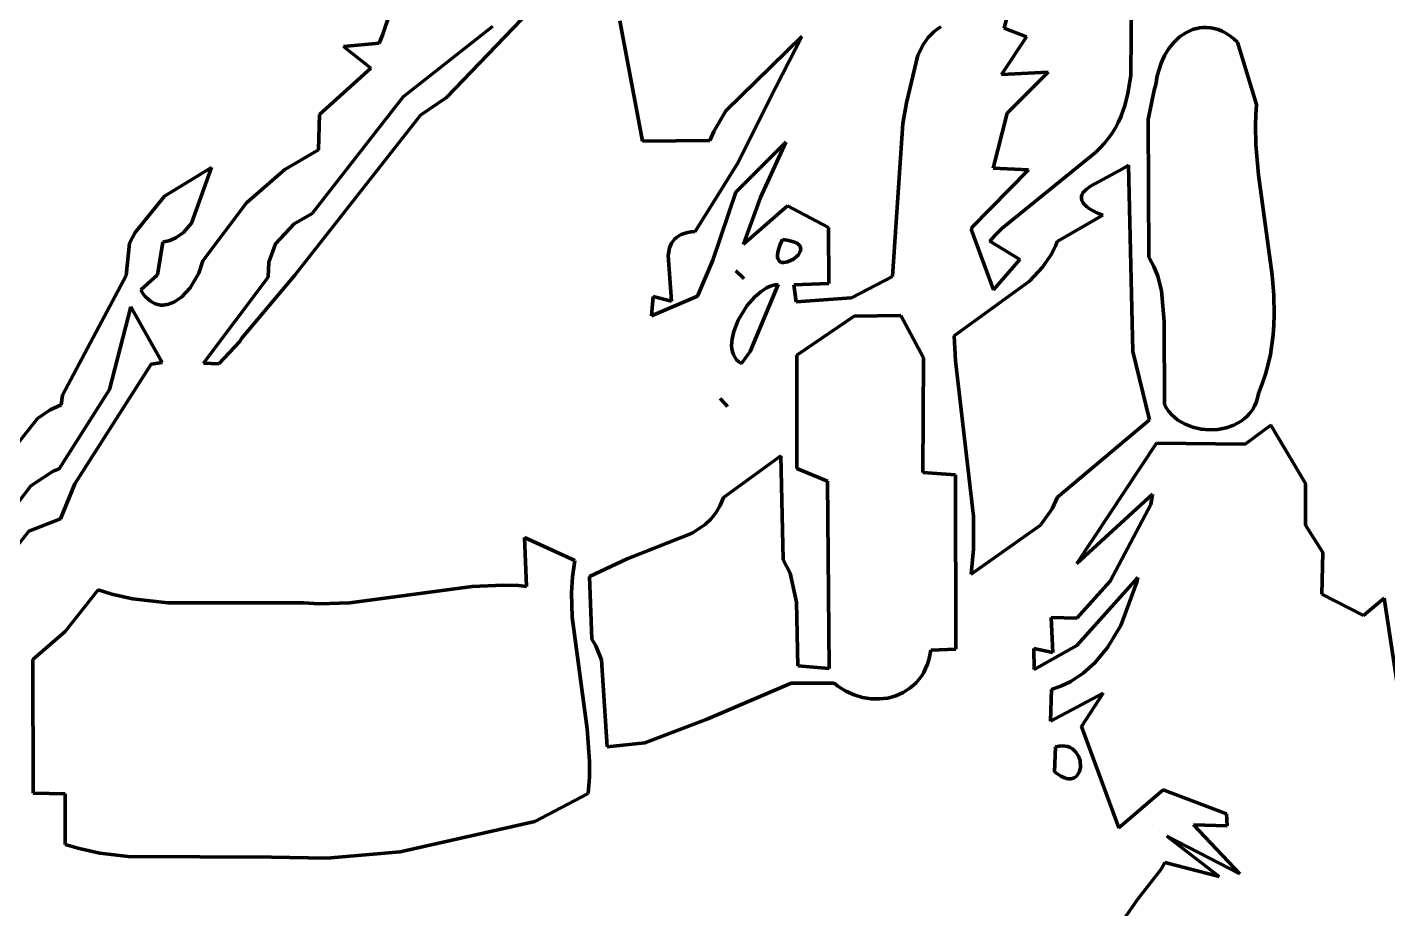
# Model space of a CAD drawing. Header units: millimetres. Extents: x 0 to 7.9, y 0 to 11.
# Drawn here: x 3.981 to 5.168, y 6.233 to 7.002 of the extents above; entities that cross this region are included whole.
import ezdxf

# ---------------------------------------------------------------- set-up
doc = ezdxf.new("R2010")
doc.units = ezdxf.units.MM
doc.layers.add('color#010101ff', color=7, linetype='CONTINUOUS', lineweight=100)
doc.layers.add('color#ffffffff', color=7, linetype='CONTINUOUS', lineweight=100)

msp = doc.modelspace()

# ---------------------------------------------------------------- linework, layer by layer
at = {"layer": 'color#010101ff'}
for p, q in [((4.2912, 6.9947), (4.3087, 7.0467)), ((4.8446, 7.0433), (4.8338, 7.0008)), ((4.9442, 6.9596), (4.9449, 7.0416)), ((4.3472, 6.9404), (4.4387, 7.0357)), ((4.4983, 7.0073), (4.5181, 6.9022)), ((4.2884, 6.9877), (4.2912, 6.9947)), ((4.3872, 7.0022), (4.3093, 6.9409)), ((4.5909, 6.9288), (4.6573, 6.9935)), ((4.6573, 6.9935), (4.6294, 6.939)), ((4.7633, 6.9869), (4.7675, 6.9926)), ((4.7675, 6.9926), (4.7725, 6.9977)), ((4.7725, 6.9977), (4.7754, 6.9999)), ((4.7754, 6.9999), (4.7784, 7.0018)), ((4.8533, 6.9933), (4.8314, 6.9603)), ((4.8338, 7.0008), (4.8533, 6.9933)), ((4.9868, 6.9931), (4.9818, 6.9884)), ((4.9922, 6.9968), (4.9868, 6.9931)), ((4.998, 6.9995), (4.9922, 6.9968)), ((5.0041, 7.0011), (4.998, 6.9995)), ((5.0073, 7.0015), (5.0041, 7.0011)), ((5.0105, 7.0015), (5.0073, 7.0015)), ((5.0138, 7.0012), (5.0105, 7.0015)), ((5.0171, 7.0005), (5.0138, 7.0012)), ((5.0204, 6.9995), (5.0171, 7.0005)), ((5.0238, 6.9981), (5.0204, 6.9995)), ((5.0272, 6.9963), (5.0238, 6.9981)), ((5.0306, 6.9941), (5.0272, 6.9963)), ((5.034, 6.9915), (5.0306, 6.9941)), ((4.2573, 6.9848), (4.2884, 6.9877)), ((4.281, 6.966), (4.2573, 6.9848)), ((4.7583, 6.9771), (4.7633, 6.9869)), ((4.9775, 6.983), (4.9737, 6.9769)), ((4.9818, 6.9884), (4.9775, 6.983)), ((5.0374, 6.9885), (5.034, 6.9915)), ((5.0539, 6.9341), (5.0374, 6.9885)), ((4.7484, 6.9356), (4.7583, 6.9771)), ((4.9706, 6.9702), (4.9673, 6.9593)), ((4.9737, 6.9769), (4.9706, 6.9702)), ((4.2362, 6.9254), (4.281, 6.966)), ((4.8314, 6.9603), (4.8722, 6.9623)), ((4.8722, 6.9623), (4.8364, 6.9267)), ((4.9417, 6.9437), (4.9442, 6.9596)), ((4.9673, 6.9593), (4.9662, 6.9516)), ((4.9646, 6.9466), (4.9595, 6.9211)), ((4.9662, 6.9516), (4.9646, 6.9466)), ((4.3093, 6.9409), (4.2298, 6.8391)), ((4.3244, 6.925), (4.3472, 6.9404)), ((4.6294, 6.939), (4.6016, 6.8836)), ((4.7452, 6.9175), (4.7484, 6.9356)), ((4.9355, 6.9234), (4.9391, 6.9334)), ((4.9391, 6.9334), (4.9417, 6.9437)), ((5.0532, 6.9253), (5.0539, 6.9341)), ((4.2149, 6.7854), (4.3244, 6.925)), ((4.2355, 6.8946), (4.2362, 6.9254)), ((4.5803, 6.9107), (4.5909, 6.9288)), ((4.8364, 6.9267), (4.8242, 6.8787)), ((4.9333, 6.9186), (4.9355, 6.9234)), ((5.0529, 6.9166), (5.0532, 6.9253)), ((4.577, 6.9028), (4.5803, 6.9107)), ((4.7364, 6.7842), (4.7452, 6.9175)), ((4.9279, 6.9093), (4.9308, 6.9139)), ((4.9308, 6.9139), (4.9333, 6.9186)), ((4.9595, 6.9211), (4.96, 6.8009)), ((5.0533, 6.899), (5.0529, 6.9166)), ((4.5181, 6.9022), (4.577, 6.9028)), ((4.5996, 6.8578), (4.6431, 6.9014)), ((4.6431, 6.9014), (4.621, 6.8531)), ((4.9175, 6.8964), (4.9213, 6.9005)), ((4.9213, 6.9005), (4.9248, 6.9049)), ((4.9248, 6.9049), (4.9279, 6.9093)), ((5.0555, 6.8727), (5.0533, 6.899)), ((4.2061, 6.8774), (4.2355, 6.8946)), ((4.8316, 6.826), (4.9133, 6.8923)), ((4.9133, 6.8923), (4.9175, 6.8964)), ((4.1012, 6.8541), (4.142, 6.8791)), ((4.142, 6.8791), (4.1247, 6.8308)), ((4.1727, 6.8485), (4.2061, 6.8774)), ((4.6016, 6.8836), (4.5641, 6.8233)), ((4.855, 6.8772), (4.8056, 6.8268)), ((4.8242, 6.8787), (4.855, 6.8772)), ((4.9344, 6.8765), (4.909, 6.8631)), ((4.9406, 6.8801), (4.9344, 6.8765)), ((4.9422, 6.8813), (4.9406, 6.8801)), ((4.9459, 6.7187), (4.9422, 6.8813)), ((4.909, 6.8631), (4.9052, 6.8601)), ((5.0677, 6.7853), (5.0555, 6.8727)), ((4.0755, 6.8226), (4.1012, 6.8541)), ((4.5794, 6.7983), (4.5996, 6.8578)), ((4.621, 6.8531), (4.6063, 6.8125)), ((4.9012, 6.8538), (4.9011, 6.8522)), ((4.9011, 6.8522), (4.9015, 6.8505)), ((4.9016, 6.8554), (4.9012, 6.8538)), ((4.9015, 6.8505), (4.9024, 6.8487)), ((4.9025, 6.857), (4.9016, 6.8554)), ((4.9052, 6.8601), (4.9025, 6.857)), ((4.1345, 6.7977), (4.1727, 6.8485)), ((4.2298, 6.8391), (4.2143, 6.8302)), ((4.6063, 6.8125), (4.6447, 6.8459)), ((4.6447, 6.8459), (4.6804, 6.8269)), ((4.9024, 6.8487), (4.9038, 6.847)), ((4.9038, 6.847), (4.9057, 6.8452)), ((4.9057, 6.8452), (4.9083, 6.8433)), ((4.9083, 6.8433), (4.9115, 6.8415)), ((4.9115, 6.8415), (4.9153, 6.8395)), ((4.9153, 6.8395), (4.9199, 6.8376)), ((4.1247, 6.8308), (4.1177, 6.8226)), ((4.2143, 6.8302), (4.198, 6.8126)), ((4.6804, 6.8269), (4.6807, 6.7781)), ((4.8056, 6.8268), (4.8053, 6.8247)), ((4.9199, 6.8376), (4.8801, 6.8148)), ((4.0706, 6.8133), (4.0755, 6.8226)), ((4.1057, 6.8156), (4.0997, 6.814)), ((4.111, 6.8179), (4.1057, 6.8156)), ((4.1177, 6.8226), (4.111, 6.8179)), ((4.5462, 6.8167), (4.5435, 6.8133)), ((4.5479, 6.8182), (4.5462, 6.8167)), ((4.5498, 6.8196), (4.5479, 6.8182)), ((4.552, 6.8207), (4.5498, 6.8196)), ((4.5546, 6.8217), (4.552, 6.8207)), ((4.5574, 6.8224), (4.5546, 6.8217)), ((4.5606, 6.823), (4.5574, 6.8224)), ((4.5641, 6.8233), (4.5606, 6.823)), ((4.6403, 6.8164), (4.6384, 6.8122)), ((4.6445, 6.8159), (4.6403, 6.8164)), ((4.648, 6.8151), (4.6445, 6.8159)), ((4.6508, 6.8142), (4.648, 6.8151)), ((4.8053, 6.8247), (4.8244, 6.7724)), ((4.8212, 6.8149), (4.826, 6.8202)), ((4.8474, 6.7991), (4.8212, 6.8149)), ((4.826, 6.8202), (4.8316, 6.826)), ((4.8801, 6.8148), (4.8784, 6.8107)), ((4.0677, 6.785), (4.0706, 6.8133)), ((4.0997, 6.814), (4.095, 6.7856)), ((4.198, 6.8126), (4.1922, 6.7968)), ((4.5418, 6.8093), (4.5405, 6.8024)), ((4.5435, 6.8133), (4.5418, 6.8093)), ((4.6363, 6.8055), (4.6359, 6.8029)), ((4.6359, 6.8029), (4.636, 6.8008)), ((4.6371, 6.8086), (4.6363, 6.8055)), ((4.6384, 6.8122), (4.6371, 6.8086)), ((4.6499, 6.7993), (4.6542, 6.8032)), ((4.653, 6.8131), (4.6508, 6.8142)), ((4.6545, 6.8119), (4.653, 6.8131)), ((4.6542, 6.8032), (4.6558, 6.8061)), ((4.6556, 6.8105), (4.6545, 6.8119)), ((4.6561, 6.8091), (4.6556, 6.8105)), ((4.6558, 6.8061), (4.6562, 6.8076)), ((4.6562, 6.8076), (4.6561, 6.8091)), ((4.8744, 6.8029), (4.8672, 6.7924)), ((4.8784, 6.8107), (4.8744, 6.8029)), ((4.1311, 6.7871), (4.1345, 6.7977)), ((4.1922, 6.7968), (4.1916, 6.7837)), ((4.5405, 6.8024), (4.5434, 6.7627)), ((4.5661, 6.7669), (4.5794, 6.7983)), ((4.636, 6.8008), (4.6365, 6.7992)), ((4.6365, 6.7992), (4.6373, 6.7979)), ((4.6373, 6.7979), (4.6384, 6.797)), ((4.6384, 6.797), (4.6398, 6.7965)), ((4.6398, 6.7965), (4.6413, 6.7964)), ((4.6413, 6.7964), (4.6447, 6.7969)), ((4.6447, 6.7969), (4.6499, 6.7993)), ((4.8244, 6.7724), (4.8474, 6.7991)), ((4.8672, 6.7924), (4.8557, 6.7802)), ((4.96, 6.8009), (4.9644, 6.7928)), ((4.9644, 6.7928), (4.9677, 6.7845)), ((4.046, 6.7445), (4.0677, 6.785)), ((4.095, 6.7856), (4.0804, 6.7724)), ((4.1236, 6.7744), (4.1311, 6.7871)), ((4.1916, 6.7837), (4.1352, 6.7085)), ((4.1684, 6.7301), (4.2149, 6.7854)), ((4.5997, 6.7892), (4.605, 6.784)), ((4.6065, 6.7825), (4.5997, 6.7892)), ((4.605, 6.784), (4.6065, 6.7825)), ((4.7006, 6.7655), (4.7364, 6.7842)), ((4.8557, 6.7802), (4.7902, 6.7323)), ((4.9677, 6.7845), (4.971, 6.7716)), ((5.0691, 6.768), (5.0677, 6.7853)), ((4.0804, 6.7724), (4.0823, 6.7694)), ((4.0823, 6.7694), (4.0843, 6.7668)), ((4.1158, 6.7661), (4.1236, 6.7744)), ((4.612, 6.7187), (4.6364, 6.7772)), ((4.6213, 6.7709), (4.6163, 6.7665)), ((4.6264, 6.7742), (4.6213, 6.7709)), ((4.6289, 6.7755), (4.6264, 6.7742)), ((4.6315, 6.7764), (4.6289, 6.7755)), ((4.634, 6.777), (4.6315, 6.7764)), ((4.6364, 6.7772), (4.634, 6.777)), ((4.6807, 6.7781), (4.6502, 6.7768)), ((4.6502, 6.7768), (4.6523, 6.7622)), ((4.971, 6.7716), (4.9733, 6.7449)), ((5.0694, 6.7506), (5.0691, 6.768)), ((4.0718, 6.7576), (4.053, 6.6857)), ((4.099, 6.7091), (4.0718, 6.7576)), ((4.0843, 6.7668), (4.0864, 6.7646)), ((4.0864, 6.7646), (4.0886, 6.7628)), ((4.0886, 6.7628), (4.0908, 6.7614)), ((4.0908, 6.7614), (4.093, 6.7603)), ((4.093, 6.7603), (4.0953, 6.7596)), ((4.0953, 6.7596), (4.0976, 6.7592)), ((4.0976, 6.7592), (4.0999, 6.7592)), ((4.0999, 6.7592), (4.1046, 6.76)), ((4.1046, 6.76), (4.1092, 6.7618)), ((4.1092, 6.7618), (4.1158, 6.7661)), ((4.5261, 6.7498), (4.5661, 6.7669)), ((4.5276, 6.7668), (4.5261, 6.7498)), ((4.5434, 6.7627), (4.5276, 6.7668)), ((4.6093, 6.7585), (4.6017, 6.7461)), ((4.6163, 6.7665), (4.6093, 6.7585)), ((4.6523, 6.7622), (4.7006, 6.7655)), ((4.012, 6.6807), (4.046, 6.7445)), ((4.6017, 6.7461), (4.5978, 6.7363)), ((4.7028, 6.7495), (4.6528, 6.7155)), ((4.7436, 6.7502), (4.7028, 6.7495)), ((4.7632, 6.7133), (4.7436, 6.7502)), ((4.9733, 6.7449), (4.9735, 6.6724)), ((5.0691, 6.742), (5.0694, 6.7506)), ((4.5978, 6.7363), (4.5963, 6.7299)), ((4.7902, 6.7323), (4.7914, 6.7107)), ((5.0674, 6.7248), (5.0685, 6.7334)), ((5.0685, 6.7334), (5.0691, 6.742)), ((4.1484, 6.7081), (4.1667, 6.7275)), ((4.1667, 6.7275), (4.1684, 6.7301)), ((4.5963, 6.7299), (4.5959, 6.7239)), ((4.5959, 6.7239), (4.5961, 6.7211)), ((4.5961, 6.7211), (4.5966, 6.7184)), ((5.066, 6.7162), (5.0674, 6.7248)), ((4.0228, 6.6034), (4.0895, 6.7076)), ((4.0895, 6.7076), (4.099, 6.7091)), ((4.1352, 6.7085), (4.1484, 6.7081)), ((4.5966, 6.7184), (4.5975, 6.716)), ((4.5975, 6.716), (4.5987, 6.7137)), ((4.5987, 6.7137), (4.6002, 6.7116)), ((4.6002, 6.7116), (4.6021, 6.7098)), ((4.6021, 6.7098), (4.6044, 6.7083)), ((4.6044, 6.7083), (4.612, 6.7187)), ((4.6528, 6.7155), (4.6527, 6.6167)), ((4.7629, 6.6131), (4.7632, 6.7133)), ((4.7914, 6.7107), (4.807, 6.5752)), ((4.9606, 6.659), (4.9459, 6.7187)), ((5.0618, 6.699), (5.0641, 6.7076)), ((5.0641, 6.7076), (5.066, 6.7162)), ((5.0589, 6.6905), (5.0618, 6.699)), ((4.053, 6.6857), (4.0091, 6.6163)), ((5.0555, 6.682), (5.0589, 6.6905)), ((4.0013, 6.6679), (4.0108, 6.6722)), ((4.0108, 6.6722), (4.012, 6.6807)), ((4.5859, 6.6777), (4.5908, 6.6724)), ((4.5922, 6.6709), (4.5859, 6.6777)), ((4.5908, 6.6724), (4.5922, 6.6709)), ((4.9735, 6.6724), (4.9754, 6.6692)), ((5.0521, 6.671), (5.0535, 6.6744)), ((5.0535, 6.6744), (5.0547, 6.6781)), ((5.0547, 6.6781), (5.0555, 6.682)), ((3.9483, 6.6074), (3.9904, 6.6603)), ((3.9904, 6.6603), (4.0013, 6.6679)), ((4.9754, 6.6692), (4.9775, 6.6663)), ((4.9775, 6.6663), (4.9799, 6.6636)), ((4.9799, 6.6636), (4.9825, 6.6611)), ((4.9825, 6.6611), (4.9854, 6.6589)), ((5.0404, 6.658), (5.0432, 6.6601)), ((5.0432, 6.6601), (5.0458, 6.6624)), ((5.0458, 6.6624), (5.0482, 6.665)), ((5.0482, 6.665), (5.0503, 6.6679)), ((5.0503, 6.6679), (5.0521, 6.671)), ((4.8802, 6.5916), (4.9606, 6.659)), ((4.9854, 6.6589), (4.9916, 6.6553)), ((4.9916, 6.6553), (4.9984, 6.6527)), ((4.9984, 6.6527), (5.0056, 6.651)), ((5.0056, 6.651), (5.013, 6.6504)), ((5.013, 6.6504), (5.0203, 6.6508)), ((5.0203, 6.6508), (5.0275, 6.6521)), ((5.0275, 6.6521), (5.0342, 6.6546)), ((5.0342, 6.6546), (5.0404, 6.658)), ((5.0663, 6.6545), (5.044, 6.6379)), ((5.0966, 6.6036), (5.0663, 6.6545)), ((4.9665, 6.6389), (4.8971, 6.5338)), ((5.044, 6.6379), (4.9665, 6.6389)), ((4.6389, 6.6278), (4.5888, 6.5914)), ((4.641, 6.537), (4.6389, 6.6278)), ((4.004, 6.6143), (3.9845, 6.6017)), ((4.0091, 6.6163), (4.004, 6.6143)), ((4.6527, 6.6167), (4.6795, 6.6055)), ((4.7914, 6.6111), (4.7629, 6.6131)), ((3.9845, 6.6017), (3.9743, 6.5881)), ((4.0104, 6.5728), (4.0228, 6.6034)), ((4.6795, 6.6055), (4.6809, 6.4422)), ((4.7915, 6.459), (4.7914, 6.6111)), ((5.0966, 6.5674), (5.0966, 6.6036)), ((4.5888, 6.5914), (4.5858, 6.5843)), ((4.8756, 6.5816), (4.8802, 6.5916)), ((4.8971, 6.5338), (4.9631, 6.5944)), ((4.9631, 6.5944), (4.9616, 6.5854)), ((4.5821, 6.5781), (4.5777, 6.5726)), ((4.5858, 6.5843), (4.5821, 6.5781)), ((4.8655, 6.5672), (4.8756, 6.5816)), ((4.9616, 6.5854), (4.9261, 6.5183)), ((3.9827, 6.562), (4.0104, 6.5728)), ((4.5727, 6.5679), (4.5614, 6.5602)), ((4.5777, 6.5726), (4.5727, 6.5679)), ((4.8049, 6.5245), (4.8655, 6.5672)), ((4.807, 6.5752), (4.8069, 6.5463)), ((5.1117, 6.5435), (5.0966, 6.5674)), ((3.9191, 6.4814), (3.9827, 6.562)), ((4.4152, 6.5564), (4.4169, 6.5139)), ((4.4591, 6.5365), (4.4152, 6.5564)), ((4.5614, 6.5602), (4.5047, 6.5379)), ((4.8069, 6.5463), (4.8049, 6.5245)), ((5.1109, 6.507), (5.1117, 6.5435)), ((4.4572, 6.5222), (4.4591, 6.5365)), ((4.5047, 6.5379), (4.4719, 6.5225)), ((4.6469, 6.5253), (4.641, 6.537)), ((4.4563, 6.5081), (4.4572, 6.5222)), ((4.4719, 6.5225), (4.474, 6.4678)), ((4.6525, 6.5002), (4.6469, 6.5253)), ((4.8971, 6.4623), (4.9505, 6.5217)), ((4.9261, 6.5183), (4.8972, 6.486)), ((4.9505, 6.5217), (4.9495, 6.5175)), ((4.0431, 6.5108), (4.0145, 6.4745)), ((4.0551, 6.507), (4.0431, 6.5108)), ((4.0732, 6.503), (4.0551, 6.507)), ((4.3696, 6.5139), (4.2629, 6.4994)), ((4.3965, 6.515), (4.3696, 6.5139)), ((4.4101, 6.5145), (4.3965, 6.515)), ((4.4169, 6.5139), (4.4101, 6.5145)), ((4.4567, 6.4869), (4.4563, 6.5081)), ((4.9495, 6.5175), (4.9355, 6.4797)), ((5.1472, 6.4886), (5.1109, 6.507)), ((4.1039, 6.4996), (4.0732, 6.503)), ((4.2223, 6.4996), (4.1039, 6.4996)), ((4.2359, 6.4987), (4.2223, 6.4996)), ((4.2629, 6.4994), (4.2359, 6.4987)), ((4.6536, 6.4447), (4.6525, 6.5002)), ((5.1654, 6.5037), (5.1472, 6.4886)), ((5.1788, 6.4159), (5.1654, 6.5037)), ((4.4699, 6.3895), (4.4567, 6.4869)), ((4.8972, 6.486), (4.8746, 6.4868)), ((4.8746, 6.4868), (4.8761, 6.4562)), ((4.0145, 6.4745), (3.9862, 6.4502)), ((4.9355, 6.4797), (4.924, 6.4606)), ((4.474, 6.4678), (4.4775, 6.4619)), ((4.4775, 6.4619), (4.4824, 6.4497)), ((4.769, 6.4539), (4.7697, 6.4583)), ((4.7697, 6.4583), (4.7915, 6.459)), ((4.8761, 6.4562), (4.8597, 6.4596)), ((4.8597, 6.4596), (4.8599, 6.4415)), ((4.8599, 6.4415), (4.8971, 6.4623)), ((4.924, 6.4606), (4.9127, 6.4471)), ((3.9862, 6.4502), (3.9864, 6.3334)), ((4.4824, 6.4497), (4.4874, 6.3738)), ((4.7668, 6.4459), (4.768, 6.4498)), ((4.768, 6.4498), (4.769, 6.4539)), ((4.9127, 6.4471), (4.9028, 6.4383)), ((4.6809, 6.4422), (4.6536, 6.4447)), ((4.7569, 6.4298), (4.7615, 6.4355)), ((4.7615, 6.4355), (4.7635, 6.4387)), ((4.7635, 6.4387), (4.7652, 6.4422)), ((4.7652, 6.4422), (4.7668, 6.4459)), ((4.9028, 6.4383), (4.8918, 6.431)), ((4.5751, 6.3982), (4.6479, 6.4293)), ((4.6479, 6.4293), (4.6853, 6.4293)), ((4.6853, 6.4293), (4.6887, 6.4267)), ((4.6887, 6.4267), (4.6956, 6.4224)), ((4.7456, 6.4212), (4.7515, 6.425)), ((4.7515, 6.425), (4.7569, 6.4298)), ((4.875, 6.4238), (4.8742, 6.3962)), ((4.8837, 6.427), (4.875, 6.4238)), ((4.8918, 6.431), (4.8837, 6.427)), ((4.6956, 6.4224), (4.7028, 6.4192)), ((4.7028, 6.4192), (4.7102, 6.417)), ((4.7102, 6.417), (4.7176, 6.4158)), ((4.7176, 6.4158), (4.725, 6.4157)), ((4.725, 6.4157), (4.7322, 6.4165)), ((4.7322, 6.4165), (4.7391, 6.4184)), ((4.7391, 6.4184), (4.7456, 6.4212)), ((4.8742, 6.3962), (4.92, 6.4206)), ((4.92, 6.4206), (4.9011, 6.3915)), ((4.4719, 6.3615), (4.4699, 6.3895)), ((4.5201, 6.3773), (4.5751, 6.3982)), ((4.9011, 6.3915), (4.9338, 6.3032)), ((4.4874, 6.3738), (4.5201, 6.3773)), ((4.8785, 6.374), (4.8777, 6.3522)), ((4.8816, 6.3746), (4.8785, 6.374)), ((4.8844, 6.3748), (4.8816, 6.3746)), ((4.8869, 6.3746), (4.8844, 6.3748)), ((4.8893, 6.3741), (4.8869, 6.3746)), ((4.8914, 6.3733), (4.8893, 6.3741)), ((4.8933, 6.3722), (4.8914, 6.3733)), ((4.8964, 6.3694), (4.8933, 6.3722)), ((4.8986, 6.3659), (4.8964, 6.3694)), ((4.8999, 6.362), (4.8986, 6.3659)), ((4.4718, 6.3474), (4.4719, 6.3615)), ((4.8777, 6.3522), (4.8806, 6.35)), ((4.8978, 6.3495), (4.8994, 6.3525)), ((4.8994, 6.3525), (4.9002, 6.3561)), ((4.9002, 6.3561), (4.8999, 6.362)), ((4.4707, 6.3333), (4.4718, 6.3474)), ((4.8806, 6.35), (4.8832, 6.3483)), ((4.8832, 6.3483), (4.8857, 6.3472)), ((4.8857, 6.3472), (4.8881, 6.3464)), ((4.8881, 6.3464), (4.8902, 6.3461)), ((4.8902, 6.3461), (4.8921, 6.3461)), ((4.8921, 6.3461), (4.8938, 6.3465)), ((4.8938, 6.3465), (4.8953, 6.3473)), ((4.8953, 6.3473), (4.8967, 6.3482)), ((4.8967, 6.3482), (4.8978, 6.3495)), ((3.9864, 6.3334), (4.0144, 6.3329)), ((4.0144, 6.3329), (4.0145, 6.2888)), ((4.4243, 6.3088), (4.4707, 6.3333)), ((4.9338, 6.3032), (4.9724, 6.3364)), ((4.9724, 6.3364), (5.0277, 6.3156)), ((4.3066, 6.2822), (4.4243, 6.3088)), ((4.9631, 6.3054), (4.9631, 6.3054)), ((5.0284, 6.3051), (4.9988, 6.3059)), ((4.9988, 6.3059), (5.0394, 6.2632)), ((5.0277, 6.3156), (5.0284, 6.3051)), ((5.0394, 6.2632), (4.9757, 6.296)), ((4.9757, 6.296), (5.0214, 6.2609)), ((4.0145, 6.2888), (4.0265, 6.2851)), ((4.0265, 6.2851), (4.0447, 6.2811)), ((4.0447, 6.2811), (4.0693, 6.2782)), ((4.2426, 6.2767), (4.3066, 6.2822)), ((4.0693, 6.2782), (4.1943, 6.2777)), ((4.1943, 6.2777), (4.2426, 6.2767)), ((4.9738, 6.2731), (4.9706, 6.2672)), ((5.0214, 6.2609), (4.9738, 6.2731)), ((4.9706, 6.2672), (4.9501, 6.2406)), ((4.9501, 6.2406), (4.9377, 6.2227))]:
    msp.add_line(p, q, dxfattribs=at)
at = {"layer": 'color#ffffffff'}
for p, q in [((4.3087, 7.0467), (4.2912, 6.9947)), ((4.8338, 7.0008), (4.8446, 7.0433)), ((4.9449, 7.0416), (4.9442, 6.9596)), ((4.4387, 7.0357), (4.3472, 6.9404)), ((4.5181, 6.9022), (4.4983, 7.0073)), ((4.2912, 6.9947), (4.2884, 6.9877)), ((4.3093, 6.9409), (4.3872, 7.0022)), ((4.6573, 6.9935), (4.5909, 6.9288)), ((4.6294, 6.939), (4.6573, 6.9935)), ((4.7675, 6.9926), (4.7633, 6.9869)), ((4.7725, 6.9977), (4.7675, 6.9926)), ((4.7754, 6.9999), (4.7725, 6.9977)), ((4.7784, 7.0018), (4.7754, 6.9999)), ((4.8314, 6.9603), (4.8533, 6.9933)), ((4.8533, 6.9933), (4.8338, 7.0008)), ((4.9818, 6.9884), (4.9868, 6.9931)), ((4.9868, 6.9931), (4.9922, 6.9968)), ((4.9922, 6.9968), (4.998, 6.9995)), ((4.998, 6.9995), (5.0041, 7.0011)), ((5.0041, 7.0011), (5.0073, 7.0015)), ((5.0073, 7.0015), (5.0105, 7.0015)), ((5.0105, 7.0015), (5.0138, 7.0012)), ((5.0138, 7.0012), (5.0171, 7.0005)), ((5.0171, 7.0005), (5.0204, 6.9995)), ((5.0204, 6.9995), (5.0238, 6.9981)), ((5.0238, 6.9981), (5.0272, 6.9963)), ((5.0272, 6.9963), (5.0306, 6.9941)), ((5.0306, 6.9941), (5.034, 6.9915)), ((4.2884, 6.9877), (4.2573, 6.9848)), ((4.2573, 6.9848), (4.281, 6.966)), ((4.7633, 6.9869), (4.7583, 6.9771)), ((4.9737, 6.9769), (4.9775, 6.983)), ((4.9775, 6.983), (4.9818, 6.9884)), ((5.034, 6.9915), (5.0374, 6.9885)), ((5.0374, 6.9885), (5.0539, 6.9341)), ((4.7583, 6.9771), (4.7484, 6.9356)), ((4.9673, 6.9593), (4.9706, 6.9702)), ((4.9706, 6.9702), (4.9737, 6.9769)), ((4.281, 6.966), (4.2362, 6.9254)), ((4.8722, 6.9623), (4.8314, 6.9603)), ((4.8364, 6.9267), (4.8722, 6.9623)), ((4.9442, 6.9596), (4.9417, 6.9437)), ((4.9662, 6.9516), (4.9673, 6.9593)), ((4.9595, 6.9211), (4.9646, 6.9466)), ((4.9646, 6.9466), (4.9662, 6.9516)), ((4.2298, 6.8391), (4.3093, 6.9409)), ((4.3472, 6.9404), (4.3244, 6.925)), ((4.6016, 6.8836), (4.6294, 6.939)), ((4.7484, 6.9356), (4.7452, 6.9175)), ((4.9391, 6.9334), (4.9355, 6.9234)), ((4.9417, 6.9437), (4.9391, 6.9334)), ((5.0539, 6.9341), (5.0532, 6.9253)), ((4.3244, 6.925), (4.2149, 6.7854)), ((4.2362, 6.9254), (4.2355, 6.8946)), ((4.5909, 6.9288), (4.5803, 6.9107)), ((4.8242, 6.8787), (4.8364, 6.9267)), ((4.9355, 6.9234), (4.9333, 6.9186)), ((5.0532, 6.9253), (5.0529, 6.9166)), ((4.5803, 6.9107), (4.577, 6.9028)), ((4.7452, 6.9175), (4.7364, 6.7842)), ((4.9308, 6.9139), (4.9279, 6.9093)), ((4.9333, 6.9186), (4.9308, 6.9139)), ((4.96, 6.8009), (4.9595, 6.9211)), ((5.0529, 6.9166), (5.0533, 6.899)), ((4.577, 6.9028), (4.5181, 6.9022)), ((4.6431, 6.9014), (4.5996, 6.8578)), ((4.621, 6.8531), (4.6431, 6.9014)), ((4.9213, 6.9005), (4.9175, 6.8964)), ((4.9248, 6.9049), (4.9213, 6.9005)), ((4.9279, 6.9093), (4.9248, 6.9049)), ((5.0533, 6.899), (5.0555, 6.8727)), ((4.2355, 6.8946), (4.2061, 6.8774)), ((4.9133, 6.8923), (4.8316, 6.826)), ((4.9175, 6.8964), (4.9133, 6.8923)), ((4.142, 6.8791), (4.1012, 6.8541)), ((4.1247, 6.8308), (4.142, 6.8791)), ((4.2061, 6.8774), (4.1727, 6.8485)), ((4.5641, 6.8233), (4.6016, 6.8836)), ((4.8056, 6.8268), (4.855, 6.8772)), ((4.855, 6.8772), (4.8242, 6.8787)), ((4.909, 6.8631), (4.9344, 6.8765)), ((4.9344, 6.8765), (4.9406, 6.8801)), ((4.9406, 6.8801), (4.9422, 6.8813)), ((4.9422, 6.8813), (4.9459, 6.7187)), ((4.9052, 6.8601), (4.909, 6.8631)), ((5.0555, 6.8727), (5.0677, 6.7853)), ((4.1012, 6.8541), (4.0755, 6.8226)), ((4.5996, 6.8578), (4.5794, 6.7983)), ((4.6063, 6.8125), (4.621, 6.8531)), ((4.9011, 6.8522), (4.9012, 6.8538)), ((4.9015, 6.8505), (4.9011, 6.8522)), ((4.9012, 6.8538), (4.9016, 6.8554)), ((4.9024, 6.8487), (4.9015, 6.8505)), ((4.9016, 6.8554), (4.9025, 6.857)), ((4.9025, 6.857), (4.9052, 6.8601)), ((4.1727, 6.8485), (4.1345, 6.7977)), ((4.2143, 6.8302), (4.2298, 6.8391)), ((4.6447, 6.8459), (4.6063, 6.8125)), ((4.6804, 6.8269), (4.6447, 6.8459)), ((4.9038, 6.847), (4.9024, 6.8487)), ((4.9057, 6.8452), (4.9038, 6.847)), ((4.9083, 6.8433), (4.9057, 6.8452)), ((4.9115, 6.8415), (4.9083, 6.8433)), ((4.9153, 6.8395), (4.9115, 6.8415)), ((4.9199, 6.8376), (4.9153, 6.8395)), ((4.1177, 6.8226), (4.1247, 6.8308)), ((4.198, 6.8126), (4.2143, 6.8302)), ((4.6807, 6.7781), (4.6804, 6.8269)), ((4.8053, 6.8247), (4.8056, 6.8268)), ((4.8801, 6.8148), (4.9199, 6.8376)), ((4.0755, 6.8226), (4.0706, 6.8133)), ((4.0997, 6.814), (4.1057, 6.8156)), ((4.1057, 6.8156), (4.111, 6.8179)), ((4.111, 6.8179), (4.1177, 6.8226)), ((4.5435, 6.8133), (4.5462, 6.8167)), ((4.5462, 6.8167), (4.5479, 6.8182)), ((4.5479, 6.8182), (4.5498, 6.8196)), ((4.5498, 6.8196), (4.552, 6.8207)), ((4.552, 6.8207), (4.5546, 6.8217)), ((4.5546, 6.8217), (4.5574, 6.8224)), ((4.5574, 6.8224), (4.5606, 6.823)), ((4.5606, 6.823), (4.5641, 6.8233)), ((4.6384, 6.8122), (4.6403, 6.8164)), ((4.6403, 6.8164), (4.6445, 6.8159)), ((4.6445, 6.8159), (4.648, 6.8151)), ((4.648, 6.8151), (4.6508, 6.8142)), ((4.8244, 6.7724), (4.8053, 6.8247)), ((4.826, 6.8202), (4.8212, 6.8149)), ((4.8212, 6.8149), (4.8474, 6.7991)), ((4.8316, 6.826), (4.826, 6.8202)), ((4.8784, 6.8107), (4.8801, 6.8148)), ((4.0706, 6.8133), (4.0677, 6.785)), ((4.095, 6.7856), (4.0997, 6.814)), ((4.1922, 6.7968), (4.198, 6.8126)), ((4.5405, 6.8024), (4.5418, 6.8093)), ((4.5418, 6.8093), (4.5435, 6.8133)), ((4.6359, 6.8029), (4.6363, 6.8055)), ((4.636, 6.8008), (4.6359, 6.8029)), ((4.6363, 6.8055), (4.6371, 6.8086)), ((4.6371, 6.8086), (4.6384, 6.8122)), ((4.6542, 6.8032), (4.6499, 6.7993)), ((4.6508, 6.8142), (4.653, 6.8131)), ((4.653, 6.8131), (4.6545, 6.8119)), ((4.6558, 6.8061), (4.6542, 6.8032)), ((4.6545, 6.8119), (4.6556, 6.8105)), ((4.6556, 6.8105), (4.6561, 6.8091)), ((4.6562, 6.8076), (4.6558, 6.8061)), ((4.6561, 6.8091), (4.6562, 6.8076)), ((4.8672, 6.7924), (4.8744, 6.8029)), ((4.8744, 6.8029), (4.8784, 6.8107)), ((4.1345, 6.7977), (4.1311, 6.7871)), ((4.1916, 6.7837), (4.1922, 6.7968)), ((4.5434, 6.7627), (4.5405, 6.8024)), ((4.5794, 6.7983), (4.5661, 6.7669)), ((4.6365, 6.7992), (4.636, 6.8008)), ((4.6373, 6.7979), (4.6365, 6.7992)), ((4.6384, 6.797), (4.6373, 6.7979)), ((4.6398, 6.7965), (4.6384, 6.797)), ((4.6413, 6.7964), (4.6398, 6.7965)), ((4.6447, 6.7969), (4.6413, 6.7964)), ((4.6499, 6.7993), (4.6447, 6.7969)), ((4.8474, 6.7991), (4.8244, 6.7724)), ((4.8557, 6.7802), (4.8672, 6.7924)), ((4.9644, 6.7928), (4.96, 6.8009)), ((4.9677, 6.7845), (4.9644, 6.7928)), ((4.0677, 6.785), (4.046, 6.7445)), ((4.0804, 6.7724), (4.095, 6.7856)), ((4.1311, 6.7871), (4.1236, 6.7744)), ((4.1352, 6.7085), (4.1916, 6.7837)), ((4.2149, 6.7854), (4.1684, 6.7301)), ((4.5997, 6.7892), (4.6065, 6.7825)), ((4.605, 6.784), (4.5997, 6.7892)), ((4.6065, 6.7825), (4.605, 6.784)), ((4.7364, 6.7842), (4.7006, 6.7655)), ((4.7902, 6.7323), (4.8557, 6.7802)), ((4.971, 6.7716), (4.9677, 6.7845)), ((5.0677, 6.7853), (5.0691, 6.768)), ((4.0823, 6.7694), (4.0804, 6.7724)), ((4.0843, 6.7668), (4.0823, 6.7694)), ((4.1236, 6.7744), (4.1158, 6.7661)), ((4.6364, 6.7772), (4.612, 6.7187)), ((4.6163, 6.7665), (4.6213, 6.7709)), ((4.6213, 6.7709), (4.6264, 6.7742)), ((4.6264, 6.7742), (4.6289, 6.7755)), ((4.6289, 6.7755), (4.6315, 6.7764)), ((4.6315, 6.7764), (4.634, 6.777)), ((4.634, 6.777), (4.6364, 6.7772)), ((4.6502, 6.7768), (4.6807, 6.7781)), ((4.6523, 6.7622), (4.6502, 6.7768)), ((4.9733, 6.7449), (4.971, 6.7716)), ((5.0691, 6.768), (5.0694, 6.7506)), ((4.053, 6.6857), (4.0718, 6.7576)), ((4.0718, 6.7576), (4.099, 6.7091)), ((4.0864, 6.7646), (4.0843, 6.7668)), ((4.0886, 6.7628), (4.0864, 6.7646)), ((4.0908, 6.7614), (4.0886, 6.7628)), ((4.093, 6.7603), (4.0908, 6.7614)), ((4.0953, 6.7596), (4.093, 6.7603)), ((4.0976, 6.7592), (4.0953, 6.7596)), ((4.0999, 6.7592), (4.0976, 6.7592)), ((4.1046, 6.76), (4.0999, 6.7592)), ((4.1092, 6.7618), (4.1046, 6.76)), ((4.1158, 6.7661), (4.1092, 6.7618)), ((4.5661, 6.7669), (4.5261, 6.7498)), ((4.5261, 6.7498), (4.5276, 6.7668)), ((4.5276, 6.7668), (4.5434, 6.7627)), ((4.6017, 6.7461), (4.6093, 6.7585)), ((4.6093, 6.7585), (4.6163, 6.7665)), ((4.7006, 6.7655), (4.6523, 6.7622)), ((4.046, 6.7445), (4.012, 6.6807)), ((4.5978, 6.7363), (4.6017, 6.7461)), ((4.6528, 6.7155), (4.7028, 6.7495)), ((4.7028, 6.7495), (4.7436, 6.7502)), ((4.7436, 6.7502), (4.7632, 6.7133)), ((4.9735, 6.6724), (4.9733, 6.7449)), ((5.0694, 6.7506), (5.0691, 6.742)), ((4.5963, 6.7299), (4.5978, 6.7363)), ((4.7914, 6.7107), (4.7902, 6.7323)), ((5.0685, 6.7334), (5.0674, 6.7248)), ((5.0691, 6.742), (5.0685, 6.7334)), ((4.1667, 6.7275), (4.1484, 6.7081)), ((4.1684, 6.7301), (4.1667, 6.7275)), ((4.5959, 6.7239), (4.5963, 6.7299)), ((4.5961, 6.7211), (4.5959, 6.7239)), ((4.5966, 6.7184), (4.5961, 6.7211)), ((5.0674, 6.7248), (5.066, 6.7162)), ((4.0895, 6.7076), (4.0228, 6.6034)), ((4.099, 6.7091), (4.0895, 6.7076)), ((4.1484, 6.7081), (4.1352, 6.7085)), ((4.5975, 6.716), (4.5966, 6.7184)), ((4.5987, 6.7137), (4.5975, 6.716)), ((4.6002, 6.7116), (4.5987, 6.7137)), ((4.6021, 6.7098), (4.6002, 6.7116)), ((4.6044, 6.7083), (4.6021, 6.7098)), ((4.612, 6.7187), (4.6044, 6.7083)), ((4.6527, 6.6167), (4.6528, 6.7155)), ((4.7632, 6.7133), (4.7629, 6.6131)), ((4.807, 6.5752), (4.7914, 6.7107)), ((4.9459, 6.7187), (4.9606, 6.659)), ((5.0641, 6.7076), (5.0618, 6.699)), ((5.066, 6.7162), (5.0641, 6.7076)), ((5.0618, 6.699), (5.0589, 6.6905)), ((4.0091, 6.6163), (4.053, 6.6857)), ((5.0589, 6.6905), (5.0555, 6.682)), ((4.0108, 6.6722), (4.0013, 6.6679)), ((4.012, 6.6807), (4.0108, 6.6722)), ((4.5859, 6.6777), (4.5922, 6.6709)), ((4.5908, 6.6724), (4.5859, 6.6777)), ((4.5922, 6.6709), (4.5908, 6.6724)), ((4.9754, 6.6692), (4.9735, 6.6724)), ((5.0535, 6.6744), (5.0521, 6.671)), ((5.0547, 6.6781), (5.0535, 6.6744)), ((5.0555, 6.682), (5.0547, 6.6781)), ((3.9904, 6.6603), (3.9483, 6.6074)), ((4.0013, 6.6679), (3.9904, 6.6603)), ((4.9775, 6.6663), (4.9754, 6.6692)), ((4.9799, 6.6636), (4.9775, 6.6663)), ((4.9825, 6.6611), (4.9799, 6.6636)), ((4.9854, 6.6589), (4.9825, 6.6611)), ((5.0432, 6.6601), (5.0404, 6.658)), ((5.0458, 6.6624), (5.0432, 6.6601)), ((5.0482, 6.665), (5.0458, 6.6624)), ((5.0503, 6.6679), (5.0482, 6.665)), ((5.0521, 6.671), (5.0503, 6.6679)), ((4.9606, 6.659), (4.8802, 6.5916)), ((4.9916, 6.6553), (4.9854, 6.6589)), ((4.9984, 6.6527), (4.9916, 6.6553)), ((5.0056, 6.651), (4.9984, 6.6527)), ((5.013, 6.6504), (5.0056, 6.651)), ((5.0203, 6.6508), (5.013, 6.6504)), ((5.0275, 6.6521), (5.0203, 6.6508)), ((5.0342, 6.6546), (5.0275, 6.6521)), ((5.0404, 6.658), (5.0342, 6.6546)), ((5.044, 6.6379), (5.0663, 6.6545)), ((5.0663, 6.6545), (5.0966, 6.6036)), ((4.8971, 6.5338), (4.9665, 6.6389)), ((4.9665, 6.6389), (5.044, 6.6379)), ((4.5888, 6.5914), (4.6389, 6.6278)), ((4.6389, 6.6278), (4.641, 6.537)), ((3.9845, 6.6017), (4.004, 6.6143)), ((4.004, 6.6143), (4.0091, 6.6163)), ((4.6795, 6.6055), (4.6527, 6.6167)), ((4.7629, 6.6131), (4.7914, 6.6111)), ((3.9743, 6.5881), (3.9845, 6.6017)), ((4.0228, 6.6034), (4.0104, 6.5728)), ((4.6809, 6.4422), (4.6795, 6.6055)), ((4.7914, 6.6111), (4.7915, 6.459)), ((5.0966, 6.6036), (5.0966, 6.5674)), ((4.5858, 6.5843), (4.5888, 6.5914)), ((4.8802, 6.5916), (4.8756, 6.5816)), ((4.9631, 6.5944), (4.8971, 6.5338)), ((4.9616, 6.5854), (4.9631, 6.5944)), ((4.5777, 6.5726), (4.5821, 6.5781)), ((4.5821, 6.5781), (4.5858, 6.5843)), ((4.8756, 6.5816), (4.8655, 6.5672)), ((4.9261, 6.5183), (4.9616, 6.5854)), ((4.0104, 6.5728), (3.9827, 6.562)), ((4.5614, 6.5602), (4.5727, 6.5679)), ((4.5727, 6.5679), (4.5777, 6.5726)), ((4.8655, 6.5672), (4.8049, 6.5245)), ((4.8069, 6.5463), (4.807, 6.5752)), ((5.0966, 6.5674), (5.1117, 6.5435)), ((3.9827, 6.562), (3.9191, 6.4814)), ((4.4152, 6.5564), (4.4591, 6.5365)), ((4.4169, 6.5139), (4.4152, 6.5564)), ((4.5047, 6.5379), (4.5614, 6.5602)), ((4.8049, 6.5245), (4.8069, 6.5463)), ((5.1117, 6.5435), (5.1109, 6.507)), ((4.4591, 6.5365), (4.4572, 6.5222)), ((4.4719, 6.5225), (4.5047, 6.5379)), ((4.641, 6.537), (4.6469, 6.5253)), ((4.4572, 6.5222), (4.4563, 6.5081)), ((4.474, 6.4678), (4.4719, 6.5225)), ((4.6469, 6.5253), (4.6525, 6.5002)), ((4.9505, 6.5217), (4.8971, 6.4623)), ((4.8972, 6.486), (4.9261, 6.5183)), ((4.9495, 6.5175), (4.9505, 6.5217)), ((4.0145, 6.4745), (4.0431, 6.5108)), ((4.0431, 6.5108), (4.0551, 6.507)), ((4.0551, 6.507), (4.0732, 6.503)), ((4.2629, 6.4994), (4.3696, 6.5139)), ((4.3696, 6.5139), (4.3965, 6.515)), ((4.3965, 6.515), (4.4101, 6.5145)), ((4.4101, 6.5145), (4.4169, 6.5139)), ((4.4563, 6.5081), (4.4567, 6.4869)), ((4.9355, 6.4797), (4.9495, 6.5175)), ((5.1109, 6.507), (5.1472, 6.4886)), ((4.0732, 6.503), (4.1039, 6.4996)), ((4.1039, 6.4996), (4.2223, 6.4996)), ((4.2223, 6.4996), (4.2359, 6.4987)), ((4.2359, 6.4987), (4.2629, 6.4994)), ((4.6525, 6.5002), (4.6536, 6.4447)), ((5.1472, 6.4886), (5.1654, 6.5037)), ((5.1654, 6.5037), (5.1788, 6.4159)), ((4.4567, 6.4869), (4.4699, 6.3895)), ((4.8761, 6.4562), (4.8746, 6.4868)), ((4.8746, 6.4868), (4.8972, 6.486)), ((3.9862, 6.4502), (4.0145, 6.4745)), ((4.924, 6.4606), (4.9355, 6.4797)), ((4.4775, 6.4619), (4.474, 6.4678)), ((4.4824, 6.4497), (4.4775, 6.4619)), ((4.7697, 6.4583), (4.769, 6.4539)), ((4.7915, 6.459), (4.7697, 6.4583)), ((4.8599, 6.4415), (4.8597, 6.4596)), ((4.8597, 6.4596), (4.8761, 6.4562)), ((4.8971, 6.4623), (4.8599, 6.4415)), ((4.9127, 6.4471), (4.924, 6.4606)), ((3.9864, 6.3334), (3.9862, 6.4502)), ((4.4874, 6.3738), (4.4824, 6.4497)), ((4.768, 6.4498), (4.7668, 6.4459)), ((4.769, 6.4539), (4.768, 6.4498)), ((4.9028, 6.4383), (4.9127, 6.4471)), ((4.6536, 6.4447), (4.6809, 6.4422)), ((4.7615, 6.4355), (4.7569, 6.4298)), ((4.7635, 6.4387), (4.7615, 6.4355)), ((4.7652, 6.4422), (4.7635, 6.4387)), ((4.7668, 6.4459), (4.7652, 6.4422)), ((4.8918, 6.431), (4.9028, 6.4383)), ((4.6479, 6.4293), (4.5751, 6.3982)), ((4.6853, 6.4293), (4.6479, 6.4293)), ((4.6887, 6.4267), (4.6853, 6.4293)), ((4.6956, 6.4224), (4.6887, 6.4267)), ((4.7515, 6.425), (4.7456, 6.4212)), ((4.7569, 6.4298), (4.7515, 6.425)), ((4.8742, 6.3962), (4.875, 6.4238)), ((4.875, 6.4238), (4.8837, 6.427)), ((4.8837, 6.427), (4.8918, 6.431)), ((4.7028, 6.4192), (4.6956, 6.4224)), ((4.7102, 6.417), (4.7028, 6.4192)), ((4.7176, 6.4158), (4.7102, 6.417)), ((4.725, 6.4157), (4.7176, 6.4158)), ((4.7322, 6.4165), (4.725, 6.4157)), ((4.7391, 6.4184), (4.7322, 6.4165)), ((4.7456, 6.4212), (4.7391, 6.4184)), ((4.92, 6.4206), (4.8742, 6.3962)), ((4.9011, 6.3915), (4.92, 6.4206)), ((4.4699, 6.3895), (4.4719, 6.3615)), ((4.5751, 6.3982), (4.5201, 6.3773)), ((4.9338, 6.3032), (4.9011, 6.3915)), ((4.5201, 6.3773), (4.4874, 6.3738)), ((4.8777, 6.3522), (4.8785, 6.374)), ((4.8785, 6.374), (4.8816, 6.3746)), ((4.8816, 6.3746), (4.8844, 6.3748)), ((4.8844, 6.3748), (4.8869, 6.3746)), ((4.8869, 6.3746), (4.8893, 6.3741)), ((4.8893, 6.3741), (4.8914, 6.3733)), ((4.8914, 6.3733), (4.8933, 6.3722)), ((4.8933, 6.3722), (4.8964, 6.3694)), ((4.8964, 6.3694), (4.8986, 6.3659)), ((4.8986, 6.3659), (4.8999, 6.362)), ((4.4719, 6.3615), (4.4718, 6.3474)), ((4.8806, 6.35), (4.8777, 6.3522)), ((4.8994, 6.3525), (4.8978, 6.3495)), ((4.9002, 6.3561), (4.8994, 6.3525)), ((4.8999, 6.362), (4.9002, 6.3561)), ((4.4718, 6.3474), (4.4707, 6.3333)), ((4.8832, 6.3483), (4.8806, 6.35)), ((4.8857, 6.3472), (4.8832, 6.3483)), ((4.8881, 6.3464), (4.8857, 6.3472)), ((4.8902, 6.3461), (4.8881, 6.3464)), ((4.8921, 6.3461), (4.8902, 6.3461)), ((4.8938, 6.3465), (4.8921, 6.3461)), ((4.8953, 6.3473), (4.8938, 6.3465)), ((4.8967, 6.3482), (4.8953, 6.3473)), ((4.8978, 6.3495), (4.8967, 6.3482)), ((4.0144, 6.3329), (3.9864, 6.3334)), ((4.0145, 6.2888), (4.0144, 6.3329)), ((4.4707, 6.3333), (4.4243, 6.3088)), ((4.9724, 6.3364), (4.9338, 6.3032)), ((5.0277, 6.3156), (4.9724, 6.3364)), ((4.4243, 6.3088), (4.3066, 6.2822)), ((4.9631, 6.3054), (4.9631, 6.3054)), ((5.0394, 6.2632), (4.9988, 6.3059)), ((4.9988, 6.3059), (5.0284, 6.3051)), ((5.0284, 6.3051), (5.0277, 6.3156)), ((5.0214, 6.2609), (4.9757, 6.296)), ((4.9757, 6.296), (5.0394, 6.2632)), ((4.0265, 6.2851), (4.0145, 6.2888)), ((4.0447, 6.2811), (4.0265, 6.2851)), ((4.0693, 6.2782), (4.0447, 6.2811)), ((4.3066, 6.2822), (4.2426, 6.2767)), ((4.1943, 6.2777), (4.0693, 6.2782)), ((4.2426, 6.2767), (4.1943, 6.2777)), ((4.9706, 6.2672), (4.9738, 6.2731)), ((4.9738, 6.2731), (5.0214, 6.2609)), ((4.9501, 6.2406), (4.9706, 6.2672)), ((4.9377, 6.2227), (4.9501, 6.2406))]:
    msp.add_line(p, q, dxfattribs=at)

doc.saveas('drawing.dxf')
